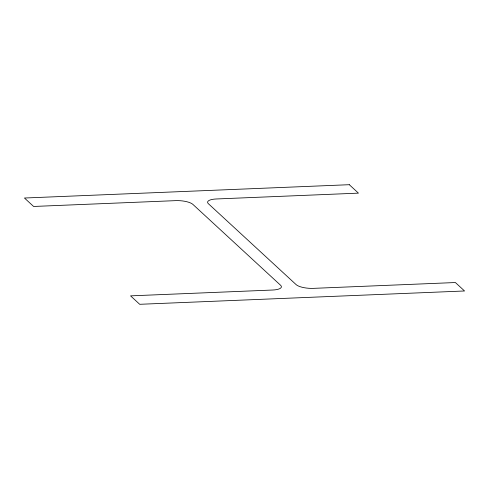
<?xml version="1.0" encoding="UTF-8"?>
<svg xmlns="http://www.w3.org/2000/svg" width="489" height="489" viewBox="0 0 489 489"><rect width="100%" height="100%" fill="white"/><g stroke="black" fill="none" stroke-linecap="round" stroke-linejoin="round"><path stroke-width="0.73" d="M349.293 184.701L24.45 198.021L33.607 206.462L175.734 200.637A13.386 4.156 4.7 0 1 192.868 204.378L280.582 285.258A13.386 4.156 4.7 0 1 272.679 290.026L130.551 295.857L139.707 304.299L464.55 290.979L455.393 282.538L313.266 288.363A13.386 4.156 4.7 0 1 296.132 284.622L208.418 203.742A13.386 4.156 4.7 0 1 216.321 198.974L358.449 193.143L349.293 184.701"/></g></svg>
